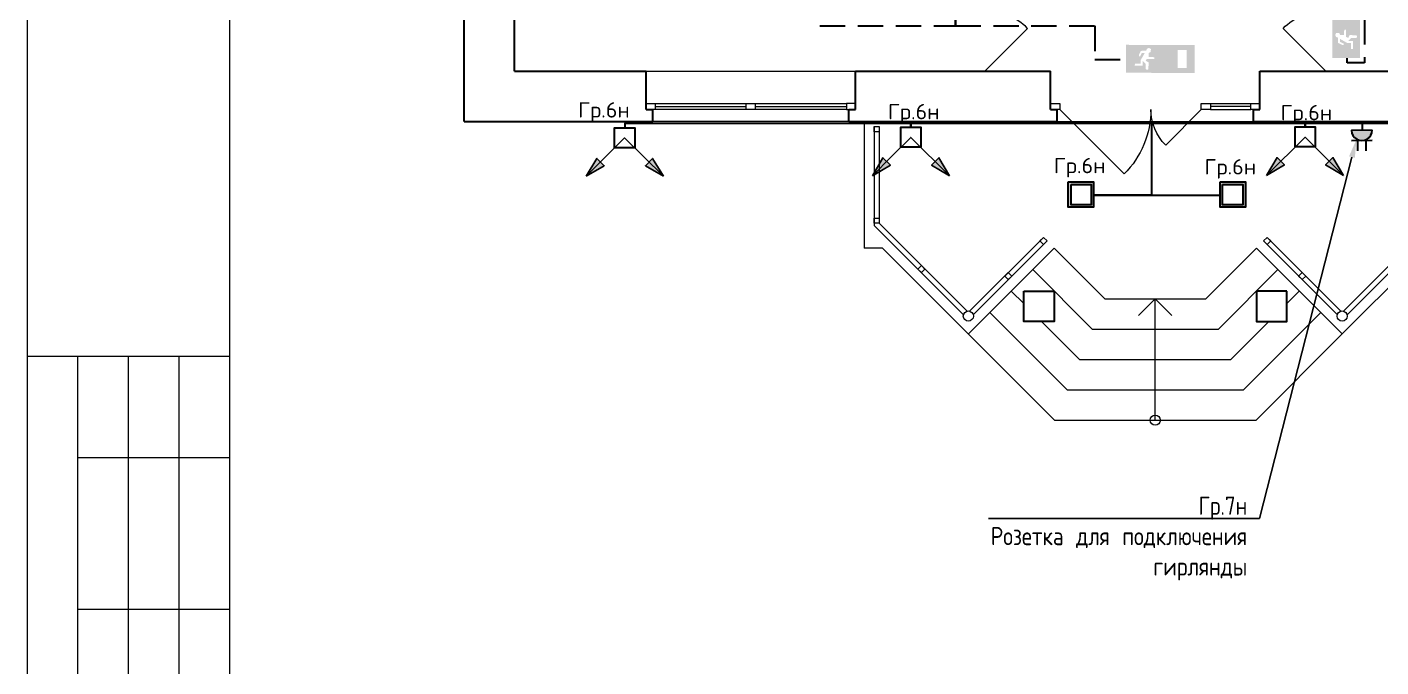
# Model space of a CAD drawing. Header units: metres. Extents: x -1525 to -1043, y -1331 to -1144.
# Drawn here: x -1460.46 to -1447.07, y -1219.67 to -1213.35 of the extents above; entities that cross this region are included whole.
import ezdxf
from ezdxf import colors
from ezdxf.entities.mleader import LeaderData, LeaderLine
from ezdxf.math import Vec2, Vec3

# ---------------------------------------------------------------- set-up
doc = ezdxf.new("R2010")
doc.units = ezdxf.units.M
doc.header["$MEASUREMENT"] = 0
doc.linetypes.add('( Hidden )', pattern=[0.375, 0.25, -0.125])
doc.layers.add('_ЭОМ', color=10, linetype='Continuous', lineweight=30)
doc.layers.add('ЭС', color=5, linetype='Continuous', lineweight=30)
doc.layers.add('PDF _ITAB-light', color=3, linetype='Continuous')
doc.layers.add('PDF _ITAB-light direct', color=2, linetype='Continuous')
doc.styles.get("Standard").update_dxf_attribs({"font": 'txt.shx', "width": 0.8, "height": 0.0025})

# ---------------------------------------------------------------- blocks, each defined once
blk = doc.blocks.new('*U5')
at = {"color": 7, "linetype": 'Continuous', "lineweight": 13}
for p, q in [((-12.487, 20.002), (-12.487, -19.998)), ((-14.487, -4.998), (-12.487, -4.998)), ((-14.487, -4.998), (-14.487, -11.498)), ((-13.987, -4.998), (-13.987, -11.498)), ((-13.487, -4.998), (-13.487, -11.498)), ((-12.987, -4.998), (-12.987, -11.498)), ((-13.987, -5.998), (-12.487, -5.998)), ((-13.987, -7.498), (-12.487, -7.498))]:
    blk.add_line(p, q, dxfattribs=at)
at = {"color": 7, "linetype": 'Continuous', "lineweight": 0, "flags": 128}
blk.add_lwpolyline([(14.513, 20.502), (-14.487, 20.502), (-14.487, -20.498), (14.513, -20.498), (14.513, 20.502)], close=True, dxfattribs=at)
blk = doc.blocks.new('*U28')
at = {"true_color": 0xffffff}
h = blk.add_hatch(color=7, dxfattribs=at)
h.dxf.hatch_style = 1
edge = h.paths.add_edge_path()
edge.add_line((-4.1, -22.7), (20.9, -22.7))
edge.add_arc((8.4, -22.7), 12.5, 0, 180)
at = {"color": 0, "lineweight": 30}
for p, q in [((3.3, 2.3), (3.3, -11.3)), ((13.4, 2.3), (13.4, -11.3)), ((-4.1, -10.2), (20.9, -10.2))]:
    blk.add_line(p, q, dxfattribs=at)
blk.add_lwpolyline([(-4.1, -22.7), (20.9, -22.7, 1)], format="xyb", close=True, dxfattribs=at)

msp = doc.modelspace()

# ---------------------------------------------------------------- hatches: boundary and pattern name
at = {"ltscale": 10}
h = msp.add_hatch(color=1, dxfattribs=at)
h.set_gradient(color1=(29, 246, 9), color2=(38, 246, 19), one_color=1, tint=0.52)
h.paths.add_polyline_path([(-1447.55364517, -1213.65097159), (-1447.27783714, -1213.65097159), (-1447.27783714, -1212.97131394), (-1447.55364517, -1212.97131394)])
h.paths.add_polyline_path([(-1447.42953067, -1213.37122169), (-1447.41573377, -1213.37122169), (-1447.41573377, -1213.44411926), (-1447.39603847, -1213.45395952), (-1447.38126331, -1213.42440919), (-1447.31103554, -1213.42949765), (-1447.30738748, -1213.44411926), (-1447.31724251, -1213.45395952), (-1447.36648814, -1213.45395952), (-1447.39603847, -1213.48350985), (-1447.34679284, -1213.48350985), (-1447.34679284, -1213.56232059), (-1447.36648814, -1213.56232059), (-1447.36648814, -1213.50321992), (-1447.40589351, -1213.50321992), (-1447.47483444, -1213.46381456), (-1447.47483444, -1213.49336489), (-1447.43544384, -1213.51306019), (-1447.4452841, -1213.52291522), (-1447.45513914, -1213.52291522), (-1447.49454451, -1213.50321992), (-1447.49650902, -1213.4500246), (-1447.5142398, -1213.44411926), (-1447.52409484, -1213.42440919), (-1447.5142398, -1213.40471389), (-1447.48468947, -1213.40471389), (-1447.47483444, -1213.42440919), (-1447.43544384, -1213.42440919), (-1447.43544384, -1213.38501859)], flags=16)
h.paths.add_polyline_path([(-1447.50438477, -1213.1387609), (-1447.50438477, -1213.0501099), (-1447.32708277, -1213.0501099), (-1447.32708277, -1213.1387609)], flags=16)
h = msp.add_hatch(color=1, dxfattribs=at)
h.set_gradient(color1=(29, 246, 9), color2=(38, 246, 19), one_color=1, tint=0.52)
h.paths.add_polyline_path([(-1449.59286012, -1213.52179088), (-1449.59402634, -1213.79759644), (-1448.91437477, -1213.8004703), (-1448.91320855, -1213.52466473)])
h.paths.add_polyline_path([(-1449.31363753, -1213.64708716), (-1449.31369587, -1213.66088394), (-1449.38659278, -1213.6605757), (-1449.39651624, -1213.68022921), (-1449.36702864, -1213.6951292), (-1449.37241401, -1213.76533482), (-1449.38705091, -1213.76892103), (-1449.39684942, -1213.75902447), (-1449.39664119, -1213.70977928), (-1449.4260663, -1213.68010426), (-1449.42627453, -1213.72934945), (-1449.50508457, -1213.72901621), (-1449.50500129, -1213.70932109), (-1449.44590115, -1213.70957099), (-1449.44573453, -1213.67016597), (-1449.406038, -1213.60139228), (-1449.43558807, -1213.60126733), (-1449.45544975, -1213.64057429), (-1449.46526309, -1213.63069245), (-1449.46522142, -1213.6208375), (-1449.44535968, -1213.58151577), (-1449.39215652, -1213.5797762), (-1449.38617626, -1213.56207055), (-1449.3664247, -1213.55229894), (-1449.34677125, -1213.56223717), (-1449.3468962, -1213.59178724), (-1449.36663299, -1213.6015589), (-1449.36679955, -1213.64094915), (-1449.32740931, -1213.6411157)], flags=16)
h.paths.add_polyline_path([(-1449.0808623, -1213.57321667), (-1448.99221209, -1213.57359152), (-1448.9929618, -1213.75089193), (-1449.081612, -1213.75051708)], flags=16)
at = {"layer": 'PDF _ITAB-light', "linetype": 'Continuous', "lineweight": 13, "transparency": 33554559}
h = msp.add_hatch(color=5, dxfattribs=at)
h.paths.add_polyline_path([(-1449.91371698, -1215.12748081), (-1449.91371698, -1214.87722971), (-1450.16396808, -1214.87722971), (-1450.16396808, -1215.12748081)])
h.paths.add_polyline_path([(-1449.93793483, -1215.10326296), (-1450.13571392, -1215.10326296), (-1450.13571392, -1214.90144756), (-1449.93793483, -1214.90144756)], flags=0)
h = msp.add_hatch(color=5, dxfattribs=at)
h.paths.add_polyline_path([(-1448.41221041, -1215.12748081), (-1448.41221041, -1214.87722971), (-1448.6624615, -1214.87722971), (-1448.6624615, -1215.12748081)])
h.paths.add_polyline_path([(-1448.43642826, -1215.10326296), (-1448.63420735, -1215.10326296), (-1448.63420735, -1214.90144756), (-1448.43642826, -1214.90144756)], flags=0)
at = {"layer": 'PDF _ITAB-light direct', "linetype": 'Continuous', "lineweight": 13, "transparency": 33554559}
for points in [[(-1454.92984223, -1214.82156713), (-1454.75224468, -1214.71662312), (-1454.82489822, -1214.64396958), (-1454.8652613, -1214.71662312)], [(-1454.16698002, -1214.82156713), (-1454.23156095, -1214.71662312), (-1454.27596033, -1214.64396958), (-1454.34457757, -1214.71662312)], [(-1452.10038687, -1214.8161295), (-1451.92278931, -1214.71118549), (-1451.99544286, -1214.63853194), (-1452.03580594, -1214.71118549)], [(-1451.33752465, -1214.8161295), (-1451.40210558, -1214.71118549), (-1451.44246866, -1214.63853194), (-1451.51512221, -1214.71118549)], [(-1448.20347929, -1214.8140234), (-1448.02588174, -1214.70907939), (-1448.09853528, -1214.63642585), (-1448.13889836, -1214.70907939)], [(-1447.44061708, -1214.8140234), (-1447.50519801, -1214.70907939), (-1447.54556109, -1214.63642585), (-1447.61821463, -1214.70907939)]]:
    msp.add_hatch(color=256, dxfattribs=at).paths.add_polyline_path(points)

# ---------------------------------------------------------------- linework, layer by layer
at = {"lineweight": 30}
for p, q in [((-1456.13780448, -1214.28069515), (-1456.13780448, -1211.01569515)), ((-1455.63780448, -1213.78069515), (-1455.63780448, -1211.08069515)), ((-1455.63780448, -1213.78069515), (-1454.33780448, -1213.78069515)), ((-1452.26780448, -1213.78069515), (-1450.33780448, -1213.78069515)), ((-1448.26780448, -1213.78069515), (-1446.26780448, -1213.78069515)), ((-1456.13780448, -1214.28069515), (-1454.27280448, -1214.28069515)), ((-1452.33280448, -1214.28069515), (-1450.27280448, -1214.28069515)), ((-1448.33280448, -1214.28069515), (-1446.20280448, -1214.28069515))]:
    msp.add_line(p, q, dxfattribs=at)
at = {"color": 7, "linetype": 'Continuous', "lineweight": 13}
for p, q in [((-1450.98780448, -1213.78069515), (-1450.56635045, -1213.35924112)), ((-1447.61780448, -1213.78069515), (-1448.03925851, -1213.35924112)), ((-1450.24780448, -1214.16069515), (-1449.61012638, -1214.79837325)), ((-1448.84780448, -1214.16069515), (-1449.20007588, -1214.51296655)), ((-1452.18280448, -1214.28069515), (-1452.18280448, -1215.53069515)), ((-1452.08280448, -1214.33069515), (-1452.08280448, -1215.30633007)), ((-1452.03280448, -1214.33069515), (-1452.03280448, -1215.28561939)), ((-1452.08280448, -1215.30633007), (-1451.19962891, -1216.18950564)), ((-1452.03280448, -1215.28561939), (-1451.16427357, -1216.1541503)), ((-1450.4088705, -1215.42462914), (-1451.13839166, -1216.1541503)), ((-1450.37351516, -1215.45998448), (-1451.10303632, -1216.18950564)), ((-1448.2320938, -1215.45998448), (-1447.50257263, -1216.18950564)), ((-1448.19673846, -1215.42462914), (-1447.46721729, -1216.1541503)), ((-1446.71788024, -1215.43069515), (-1447.44133539, -1216.1541503)), ((-1451.99986075, -1215.53069515), (-1452.18280448, -1215.53069515)), ((-1451.99986075, -1215.53069515), (-1450.29986075, -1217.23069515)), ((-1450.30280448, -1215.53069515), (-1451.15133262, -1216.37922329)), ((-1450.30280448, -1215.53069515), (-1449.80280448, -1216.03069515)), ((-1448.30280448, -1215.53069515), (-1448.80280448, -1216.03069515)), ((-1448.30280448, -1215.53069515), (-1447.45427634, -1216.37922329)), ((-1446.6057482, -1215.53069515), (-1447.45427634, -1216.37922329)), ((-1446.69716956, -1215.48069515), (-1447.40598005, -1216.18950564)), ((-1449.80280448, -1216.03069515), (-1448.80280448, -1216.03069515)), ((-1447.45427634, -1216.37922329), (-1448.3057482, -1217.23069515)), ((-1450.29986075, -1217.23069515), (-1448.3057482, -1217.23069515))]:
    msp.add_line(p, q, dxfattribs=at)
at = {"color": 7, "linetype": 'Continuous', "lineweight": 30}
for p, q in [((-1454.33780448, -1214.16069515), (-1454.33780448, -1213.78069515)), ((-1452.26780448, -1214.16069515), (-1452.26780448, -1213.78069515)), ((-1450.33780448, -1214.16069515), (-1450.33780448, -1213.78069515)), ((-1448.26780448, -1214.16069515), (-1448.26780448, -1213.78069515)), ((-1454.33780448, -1214.16069515), (-1454.27280448, -1214.16069515)), ((-1454.27280448, -1214.28069515), (-1454.27280448, -1214.16069515)), ((-1452.33280448, -1214.16069515), (-1452.26780448, -1214.16069515)), ((-1452.33280448, -1214.28069515), (-1452.33280448, -1214.16069515)), ((-1450.33780448, -1214.16069515), (-1450.27280448, -1214.16069515)), ((-1450.27280448, -1214.28069515), (-1450.27280448, -1214.16069515)), ((-1448.33280448, -1214.16069515), (-1448.26780448, -1214.16069515)), ((-1448.33280448, -1214.28069515), (-1448.33280448, -1214.16069515))]:
    msp.add_line(p, q, dxfattribs=at)
at = {"color": 7, "linetype": 'Continuous', "lineweight": 0}
for p, q in [((-1454.33780448, -1213.78069515), (-1452.26780448, -1213.78069515)), ((-1454.24780448, -1214.10069515), (-1452.35780448, -1214.10069515)), ((-1448.75780448, -1214.10069515), (-1448.35780448, -1214.10069515)), ((-1454.24780448, -1214.13069515), (-1453.34780448, -1214.13069515)), ((-1452.35780448, -1214.16069515), (-1454.24780448, -1214.16069515)), ((-1453.25780448, -1214.13069515), (-1452.35780448, -1214.13069515)), ((-1448.35780448, -1214.13069515), (-1448.75780448, -1214.13069515)), ((-1448.75780448, -1214.16069515), (-1448.35780448, -1214.16069515)), ((-1452.33280448, -1214.28069515), (-1454.27280448, -1214.28069515)), ((-1450.27280448, -1214.28069515), (-1448.33280448, -1214.28069515)), ((-1450.51493651, -1215.74282719), (-1449.92706855, -1216.33069515)), ((-1448.09067244, -1215.74282719), (-1448.67854041, -1216.33069515)), ((-1450.72706855, -1215.95495922), (-1450.60280448, -1216.07922329)), ((-1447.87854041, -1215.95495922), (-1448.00280448, -1216.07922329)), ((-1449.46768378, -1216.19557445), (-1449.30280448, -1216.03069515)), ((-1449.30280448, -1217.23069515), (-1449.30280448, -1216.03069515)), ((-1449.13792518, -1216.19557445), (-1449.30280448, -1216.03069515)), ((-1450.93920058, -1216.16709126), (-1450.17559668, -1216.93069515)), ((-1450.42706855, -1216.25495922), (-1450.05133262, -1216.63069515)), ((-1448.17854041, -1216.25495922), (-1448.55427634, -1216.63069515)), ((-1447.66640838, -1216.16709126), (-1448.43001227, -1216.93069515)), ((-1449.92706855, -1216.33069515), (-1448.67854041, -1216.33069515)), ((-1450.05133262, -1216.63069515), (-1448.55427634, -1216.63069515)), ((-1450.17559668, -1216.93069515), (-1448.43001227, -1216.93069515))]:
    msp.add_line(p, q, dxfattribs=at)
at = {"color": 7, "linetype": 'Continuous', "lineweight": 13, "flags": 128}
for points in [[(-1454.33780448, -1214.10069515), (-1454.24780448, -1214.10069515), (-1454.24780448, -1214.16069515), (-1454.33780448, -1214.16069515), (-1454.33780448, -1214.10069515)], [(-1453.34780448, -1214.10069515), (-1453.25780448, -1214.10069515), (-1453.25780448, -1214.16069515), (-1453.34780448, -1214.16069515), (-1453.34780448, -1214.10069515)], [(-1452.26780448, -1214.10069515), (-1452.35780448, -1214.10069515), (-1452.35780448, -1214.16069515), (-1452.26780448, -1214.16069515), (-1452.26780448, -1214.10069515)], [(-1450.33780448, -1214.10069515), (-1450.24780448, -1214.10069515), (-1450.24780448, -1214.16069515), (-1450.33780448, -1214.16069515), (-1450.33780448, -1214.10069515)], [(-1448.84780448, -1214.10069515), (-1448.75780448, -1214.10069515), (-1448.75780448, -1214.16069515), (-1448.84780448, -1214.16069515), (-1448.84780448, -1214.10069515)], [(-1448.35780448, -1214.10069515), (-1448.26780448, -1214.10069515), (-1448.26780448, -1214.16069515), (-1448.35780448, -1214.16069515), (-1448.35780448, -1214.10069515)], [(-1452.08280448, -1214.33069515), (-1452.03280448, -1214.33069515), (-1452.03280448, -1214.38069515), (-1452.08280448, -1214.38069515), (-1452.08280448, -1214.33069515)], [(-1452.08280448, -1215.23561939), (-1452.03280448, -1215.23561939), (-1452.03280448, -1215.28561939), (-1452.08280448, -1215.28561939), (-1452.08280448, -1215.23561939)], [(-1450.44422583, -1215.45998448), (-1450.4088705, -1215.42462914), (-1450.37351516, -1215.45998448), (-1450.4088705, -1215.49533981), (-1450.44422583, -1215.45998448)], [(-1448.16138312, -1215.45998448), (-1448.19673846, -1215.42462914), (-1448.2320938, -1215.45998448), (-1448.19673846, -1215.49533981), (-1448.16138312, -1215.45998448)], [(-1451.65157203, -1215.73756252), (-1451.61621669, -1215.70220718), (-1451.58086135, -1215.73756252), (-1451.61621669, -1215.77291786), (-1451.65157203, -1215.73756252)], [(-1450.79130875, -1215.80706739), (-1450.75595341, -1215.77171205), (-1450.72059807, -1215.80706739), (-1450.75595341, -1215.84242273), (-1450.79130875, -1215.80706739)], [(-1447.81430021, -1215.80706739), (-1447.84965555, -1215.77171205), (-1447.88501089, -1215.80706739), (-1447.84965555, -1215.84242273), (-1447.81430021, -1215.80706739)]]:
    msp.add_lwpolyline(points, close=True, dxfattribs=at)
at = {"color": 7, "linetype": 'Continuous', "lineweight": 30, "flags": 128}
for points in [[(-1450.60280448, -1215.95495922), (-1450.30280448, -1215.95495922), (-1450.30280448, -1216.25495922), (-1450.60280448, -1216.25495922), (-1450.60280448, -1215.95495922)], [(-1448.00280448, -1215.95495922), (-1448.30280448, -1215.95495922), (-1448.30280448, -1216.25495922), (-1448.00280448, -1216.25495922), (-1448.00280448, -1215.95495922)]]:
    msp.add_lwpolyline(points, close=True, dxfattribs=at)
at = {"color": 7, "linetype": 'Continuous', "lineweight": 13}
for centre in [(-1451.15133262, -1216.2024466), (-1447.45427634, -1216.2024466)]:
    msp.add_circle(centre, 0.05, dxfattribs=at)
at = {"color": 7, "linetype": 'Continuous', "lineweight": 0}
msp.add_circle((-1449.30280448, -1217.23069515), 0.05015181, dxfattribs=at)
msp.add_arc((-1450.98780448, -1213.78069515), 0.59602601, 45, 90, dxfattribs=at)
at = {"color": 7, "linetype": 'Continuous', "lineweight": 0, "extrusion": (0, 0, -1)}
for centre, radius, start, end in [((1447.61780448, -1213.78069515), 0.59602601, 45, 90), ((1450.24780448, -1214.16069515), 0.90181301, 180, 225), ((1448.84780448, -1214.16069515), 0.49818699, 315, 0)]:
    msp.add_arc(centre, radius, start, end, dxfattribs=at)
at = {"layer": 'PDF _ITAB-light', "linetype": 'Continuous', "lineweight": 35}
for points in [[(-1454.44952158, -1214.53902557), (-1454.65133698, -1214.53902557), (-1454.65133698, -1214.34124648), (-1454.44952158, -1214.34124648)], [(-1451.62006621, -1214.53358794), (-1451.81784531, -1214.53358794), (-1451.81784531, -1214.33580884), (-1451.62006621, -1214.33580884)], [(-1447.72315864, -1214.53148184), (-1447.92093773, -1214.53148184), (-1447.92093773, -1214.33370275), (-1447.72315864, -1214.33370275)]]:
    msp.add_lwpolyline(points, close=True, dxfattribs=at)
at = {"layer": 'PDF _ITAB-light', "color": 5, "linetype": 'Continuous', "lineweight": 35}
for points in [[(-1450.16396808, -1214.87722971), (-1449.91371698, -1214.87722971), (-1449.91371698, -1215.12748081), (-1450.16396808, -1215.12748081)], [(-1450.13571392, -1214.90144756), (-1449.93793483, -1214.90144756), (-1449.93793483, -1215.10326296), (-1450.13571392, -1215.10326296)], [(-1448.6624615, -1214.87722971), (-1448.41221041, -1214.87722971), (-1448.41221041, -1215.12748081), (-1448.6624615, -1215.12748081)], [(-1448.6624615, -1214.87722971), (-1448.41221041, -1214.87722971), (-1448.41221041, -1215.12748081), (-1448.6624615, -1215.12748081)], [(-1448.63824366, -1214.90144756), (-1448.43642826, -1214.90144756), (-1448.43642826, -1215.10326296), (-1448.63824366, -1215.10326296)]]:
    msp.add_lwpolyline(points, close=True, dxfattribs=at)
at = {"layer": 'PDF _ITAB-light direct', "linetype": 'Continuous', "lineweight": 25}
for points in [[(-1454.16698002, -1214.82156713), (-1454.55042928, -1214.44215418), (-1454.92984223, -1214.82156713)], [(-1451.33752465, -1214.8161295), (-1451.72097391, -1214.43671654), (-1451.91068039, -1214.62642302), (-1452.10038687, -1214.8161295)], [(-1447.44061708, -1214.8140234), (-1447.82003003, -1214.43461045), (-1448.20347929, -1214.8140234)]]:
    msp.add_lwpolyline(points, dxfattribs=at)
for points in [[(-1454.92984223, -1214.82156713), (-1454.82489822, -1214.64396958), (-1454.75224468, -1214.71662312)], [(-1454.16698002, -1214.82156713), (-1454.27596033, -1214.64396958), (-1454.34457757, -1214.71662312)], [(-1452.10038687, -1214.8161295), (-1451.99544286, -1214.63853194), (-1451.92278931, -1214.71118549)], [(-1451.33752465, -1214.8161295), (-1451.44246866, -1214.63853194), (-1451.51512221, -1214.71118549)], [(-1448.20347929, -1214.8140234), (-1448.09853528, -1214.63642585), (-1448.02588174, -1214.70907939)], [(-1447.44061708, -1214.8140234), (-1447.54556109, -1214.63642585), (-1447.61821463, -1214.70907939)]]:
    msp.add_lwpolyline(points, close=True, dxfattribs=at)
at = {"layer": 'ЭС', "color": 1, "linetype": '( Hidden )', "lineweight": 30}
for points in [[(-1447.2333267, -1212.89338737), (-1447.2333267, -1213.70034658), (-1447.40569911, -1213.70034658), (-1447.40569911, -1213.65469891)], [(-1452.61917229, -1213.33388207), (-1451.27860196, -1213.33388207), (-1451.27860196, -1213.16397358), (-1451.27860196, -1213.33388207), (-1449.90051119, -1213.33388207), (-1449.90051119, -1213.66610131), (-1449.59215393, -1213.66610131)]]:
    msp.add_lwpolyline(points, dxfattribs=at)
at = {"layer": 'ЭС', "color": 2, "linetype": 'Continuous', "lineweight": 30}
for points in [[(-1443.8698395, -1214.30075274), (-1447.81981047, -1214.30075274), (-1447.81981047, -1214.33383403), (-1447.81981047, -1214.30075274), (-1451.72156591, -1214.30075274), (-1451.72156591, -1214.3356222), (-1451.72156591, -1214.30075274), (-1454.54819533, -1214.30075274), (-1454.54819533, -1214.33805606)], [(-1449.34022666, -1214.30200814), (-1449.34022666, -1215.00629755), (-1449.91127399, -1215.00629755), (-1448.66934678, -1215.00629755)], [(-1447.25814576, -1214.30290326), (-1447.25814576, -1214.3615231)]]:
    msp.add_lwpolyline(points, dxfattribs=at)

# ---------------------------------------------------------------- block references
at = {"color": 7, "linetype": 'Continuous', "lineweight": 13}
msp.add_blockref('*U5', (-1445.97201322, -1211.60190241), dxfattribs=at)
at = {"layer": 'ЭС', "color": 2, "linetype": 'Continuous', "lineweight": 30, "xscale": 0.00815556989573451, "yscale": 0.00815556989573451, "zscale": 0.00815556989573451, "rotation": 180.8740235234996}
msp.add_blockref('*U28', (-1447.1892927, -1214.54973399), dxfattribs=at)

# ---------------------------------------------------------------- texts
at = {"layer": '_ЭОМ', "color": 7, "lineweight": 30}
for p in [(-1455.01042027, -1214.24072525), (-1451.94665405, -1214.25782105), (-1448.0640568, -1214.26746284), (-1450.30613061, -1214.79088826), (-1448.81672964, -1214.80285857)]:
    msp.add_text('Гр.6н', height=0.151396124, dxfattribs=at).set_placement(p)

# ---------------------------------------------------------------- leaders
at = {"layer": 'ЭС', "color": 0, "linetype": 'Continuous', "lineweight": 0}
ml = msp.add_multileader_mtext('Standard', dxfattribs=at)
ml.set_content('Гр.7н\\PРозетка для подключения\\Pгирлянды')
ml.set_leader_properties()
ml.build(insert=Vec2(0, 0))
ml.multileader.update_dxf_attribs({"text_right_attachment_type": 6, "dogleg_length": 0.36, "arrow_head_size": 0.18})
ctx = ml.context
ctx.base_point, ctx.char_height, ctx.arrow_head_size, ctx.landing_gap_size, ctx.plane_origin = Vec3(-1451.72360748, -1218.09216524), 0.18, 0.18, 0.09, Vec3(-1444.3090468, -1218.37318202)
ctx.right_attachment, ctx.text_align_type = 6, 2
notes = []
notes.append((ctx, [(1, (1, 1, 0), (-1448.27150021, -1218.20316524), (-1, 0), 0.03210727, [(0, [(-1447.3134368, -1214.45690242)], 0, [])])]))
ctx.mtext.insert, ctx.mtext.alignment, ctx.mtext.flow_direction = Vec3(-1448.39360748, -1217.98716524), 3, 5
for ctx, leaders in notes:
    for number, flags, end, landing, length, lines in leaders:
        leader = LeaderData()
        leader.index, (leader.has_last_leader_line, leader.has_dogleg_vector, leader.attachment_direction) = number, flags
        leader.last_leader_point, leader.dogleg_vector, leader.dogleg_length = Vec3(end), Vec3(landing), length
        for number, points, colour, breaks in lines:
            line = LeaderLine()
            line.index, line.vertices, line.color, line.breaks = number, Vec3.list(points), colors.encode_raw_color(colour), breaks
            leader.lines.append(line)
        ctx.leaders.append(leader)

doc.saveas('drawing.dxf')
